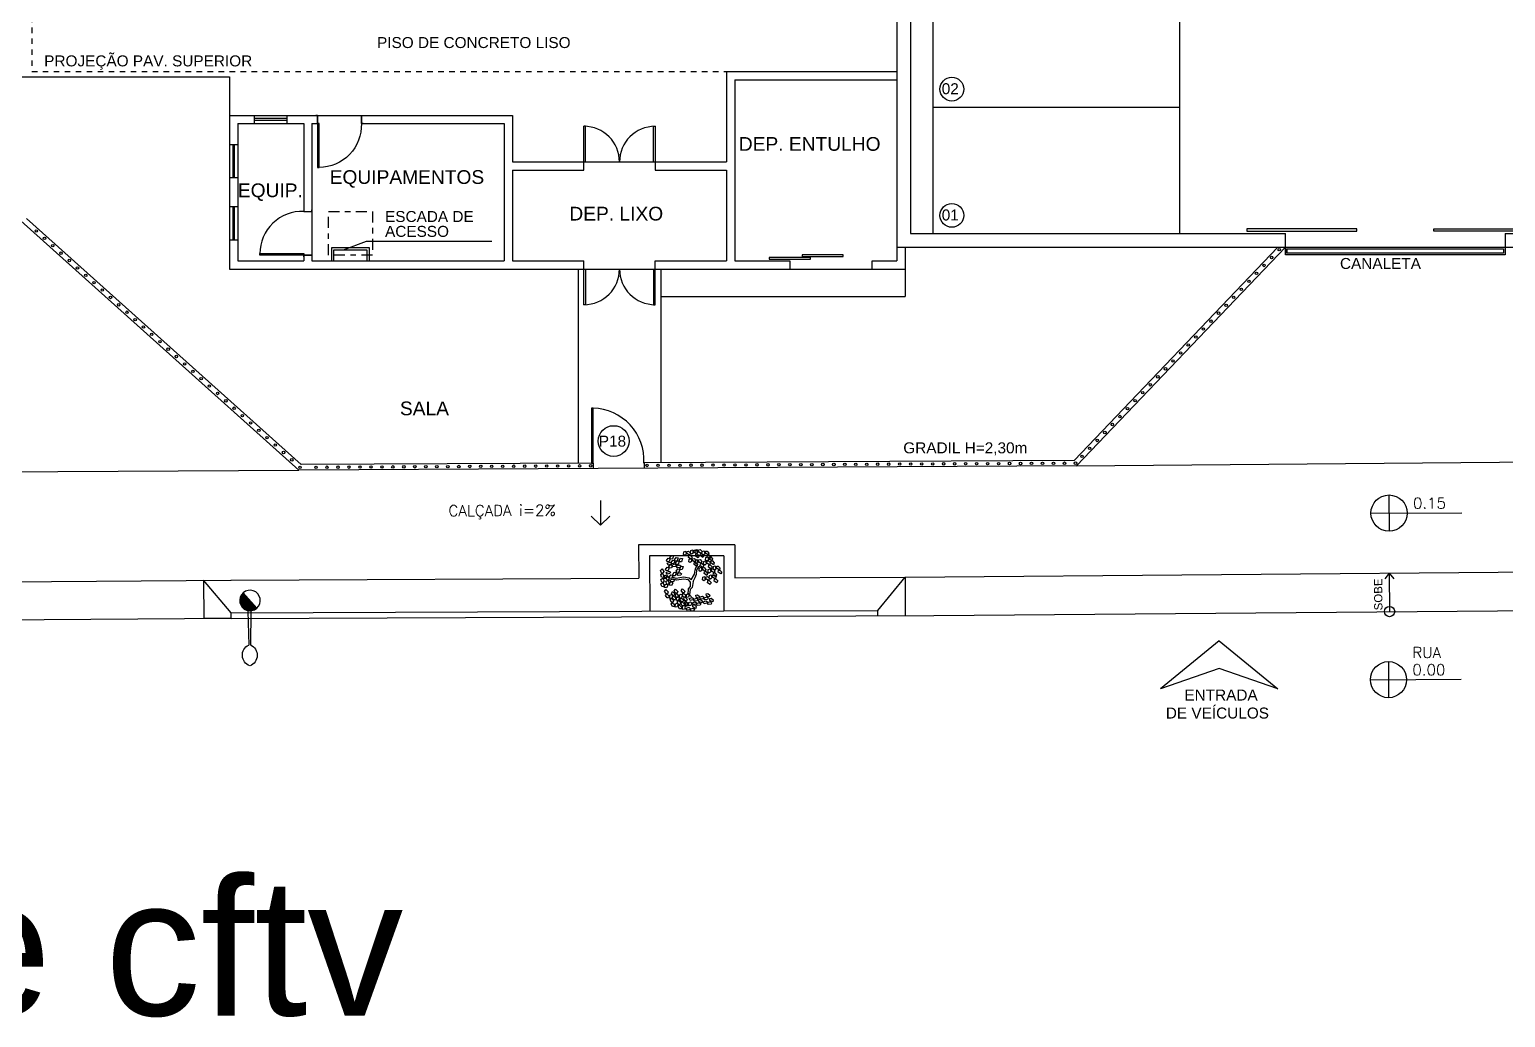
# Model space of a CAD drawing. Header units: millimetres. Extents: x -8 to 5830, y -596 to 3598.
# Drawn here: x 1235.36 to 1262.23, y 2331.71 to 2349.71 of the extents above; entities that cross this region are included whole.
import ezdxf

# ---------------------------------------------------------------- set-up
doc = ezdxf.new("R2010")
doc.units = ezdxf.units.MM
for name, pattern in [('CONTINU', [0]), ('DASHDOT', [1, 0.5, -0.25, 0, -0.25]), ('HIDDEN', [9.525, 6.35, -3.175])]:
    doc.linetypes.add(name, pattern=pattern)
doc.layers.get('0').update_dxf_attribs({"color": 9})
doc.layers.add('INSTALAÇÕES', color=7, linetype='Continuous')
doc.styles.add('80X50', font='romans.shx')
doc.styles.get("Standard").update_dxf_attribs({"font": 'arial.ttf'})

# ---------------------------------------------------------------- blocks, each defined once
blk = doc.blocks.new('P80')
for points in [[(0, 0.86), (0, 0.83), (0.15, 0.83), (0.15, 0.86)], [(0, 0), (0, 0.03), (0.15, 0.03), (0.15, 0)]]:
    blk.add_lwpolyline(points)
blk.add_lwpolyline([(-0.8, 0.06), (0, 0.06), (0, 0.03), (-0.8, 0.03)], close=True)
at = {"color": 8}
blk.add_arc((-0.025, 0.056), 0.775, 88.1408, 179.6698, dxfattribs=at)
blk = doc.blocks.new('poste concreto')
h = blk.add_hatch(color=256)
h.dxf.hatch_style = 1
h.paths.add_polyline_path([(364866.842, 7758015.357), (364866.767, 7758015.418), (364866.676, 7758015.455), (364866.578, 7758015.47), (364866.48, 7758015.455), (364866.39, 7758015.418), (364866.314, 7758015.357), (364866.254, 7758015.282), (364866.216, 7758015.191), (364866.201, 7758015.093), (364866.956, 7758015.093), (364866.94, 7758015.191), (364866.903, 7758015.282)])
for p, q in [((364866.815, 7758015.406), (364867.773, 7758016.191)), ((364866.886, 7758015.322), (364867.818, 7758016.138)), ((364866.254, 7758015.282), (364866.314, 7758015.357)), ((364866.314, 7758015.357), (364866.39, 7758015.418)), ((364866.39, 7758015.418), (364866.48, 7758015.455)), ((364866.48, 7758015.455), (364866.578, 7758015.47)), ((364866.578, 7758015.47), (364866.676, 7758015.455)), ((364866.676, 7758015.455), (364866.767, 7758015.418)), ((364866.767, 7758015.418), (364866.842, 7758015.357)), ((364866.842, 7758015.357), (364866.903, 7758015.282)), ((364866.201, 7758015.093), (364866.216, 7758015.191)), ((364866.216, 7758014.995), (364866.201, 7758015.093)), ((364866.956, 7758015.093), (364866.201, 7758015.093)), ((364866.216, 7758015.191), (364866.254, 7758015.282)), ((364866.254, 7758014.904), (364866.216, 7758014.995)), ((364866.314, 7758014.829), (364866.254, 7758014.904)), ((364866.39, 7758014.768), (364866.314, 7758014.829)), ((364866.48, 7758014.731), (364866.39, 7758014.768)), ((364866.767, 7758014.768), (364866.676, 7758014.731)), ((364866.842, 7758014.829), (364866.767, 7758014.768)), ((364866.903, 7758014.904), (364866.842, 7758014.829)), ((364866.903, 7758015.282), (364866.94, 7758015.191)), ((364866.94, 7758014.995), (364866.903, 7758014.904)), ((364866.94, 7758015.191), (364866.956, 7758015.093)), ((364866.956, 7758015.093), (364866.94, 7758014.995)), ((364866.578, 7758014.716), (364866.48, 7758014.731)), ((364866.676, 7758014.731), (364866.578, 7758014.716))]:
    blk.add_line(p, q)
for centre, start, end in [((364868.17, 7758016.298), 60.7351, 195.0987), ((364867.989, 7758016.511), 245.3971, 19.7607)]:
    blk.add_arc(centre, 0.411, start, end)
blk = doc.blocks.new('L', base_point=(1.368, 0.591))
at = {"color": 8, "lineweight": -2}
for p, q in [((1.275, 0.567), (1.306, 0.592)), ((1.281, 0.65), (1.312, 0.675)), ((1.294, 0.6), (1.281, 0.65)), ((1.322, 0.591), (1.294, 0.6)), ((1.306, 0.592), (1.336, 0.538)), ((1.312, 0.675), (1.342, 0.621)), ((1.342, 0.621), (1.322, 0.591)), ((1.288, 0.517), (1.275, 0.567)), ((1.317, 0.508), (1.288, 0.517)), ((1.336, 0.538), (1.317, 0.508)), ((1.337, 0.489), (1.356, 0.548)), ((1.376, 0.484), (1.337, 0.489)), ((1.356, 0.548), (1.391, 0.554)), ((1.404, 0.527), (1.376, 0.484)), ((1.391, 0.554), (1.404, 0.527))]:
    blk.add_line(p, q, dxfattribs=at)
blk = doc.blocks.new('Árvore-13')
at = {"color": 8}
for p, q in [((-0.795, 0.302), (-0.961, 0.415)), ((-0.795, 0.406), (-0.953, 0.499)), ((-0.357, 0.349), (-0.795, 0.406)), ((-0.366, 0.227), (-0.795, 0.302)), ((-0.129, 0.105), (-0.366, 0.227)), ((-0.068, 0.19), (-0.357, 0.349)), ((-0.068, -0.036), (-0.129, 0.105)), ((0.029, 0.068), (-0.068, 0.19)), ((0.029, 0.068), (0.318, 0.331)), ((0.116, -0.055), (0.283, 0.133)), ((0.283, 0.133), (0.423, 0.284)), ((0.318, 0.331), (0.405, 0.537)), ((0.405, 0.537), (0.484, 0.659)), ((0.423, 0.284), (0.502, 0.509)), ((0.484, 0.659), (0.572, 0.715)), ((0.502, 0.509), (0.633, 0.668)), ((0.572, 0.715), (0.607, 0.819)), ((0.633, 0.668), (0.782, 0.715)), ((-0.296, -0.392), (-0.418, -0.693)), ((-0.199, -0.449), (-0.313, -0.74)), ((-0.313, -0.74), (-0.243, -0.89)), ((-0.147, -0.299), (-0.296, -0.392)), ((-0.05, -0.383), (-0.199, -0.449)), ((-0.068, -0.036), (-0.147, -0.299)), ((0.116, -0.055), (-0.05, -0.383))]:
    blk.add_line(p, q, dxfattribs=at)
at = {"color": 8, "xscale": 3.048, "yscale": 3.048, "zscale": 3.048}
for p, rotation in [((-0.716, 1.448), 295.0165150851705), ((0.169, 1.448), 190.1248425347958), ((0.581, 1.401), 190.1248425347958), ((-1.303, 0.884), 347.8021081598379), ((-0.926, 0.959), 295.0165150851705), ((-0.488, 1.26), 295.0165150851705), ((-0.348, 0.687), 295.0165150851705), ((-0.252, 1.138), 295.0165150851705), ((0.353, 0.95), 190.1248425347958), ((0.677, 0.781), 190.1248425347958), ((0.852, 1.344), 190.1248425347958), ((1.124, 0.565), 190.1248425347958), ((1.211, 1.147), 190.1248425347958), ((1.317, 0.753), 190.1248425347958), ((-1.443, 0.368), 347.8021081598379), ((-1.128, 0.415), 347.8021081598379), ((-0.848, 0.462), 295.0165150851705), ((0.765, 0.274), 190.1248425347958), ((0.8, -0.299), 190.1248425347958), ((1.203, -0.317), 190.1248425347958), ((1.246, 0.039), 190.1248425347958), ((1.579, 0.114), 190.1248425347958), ((-0.103, -0.899), 66.16076666471405), ((0.502, -1.003), 66.16076666471405), ((-0.453, -1.397), 66.16076666471405), ((-0.015, -1.19), 66.16076666471405), ((0.616, -1.322), 66.16076666471405)]:
    blk.add_blockref('L', p, dxfattribs=dict(at, rotation=rotation))
for p in [(-1.391, -0.308), (-1.233, -0.881), (-1.049, -0.533), (-0.848, -0.449), (-0.672, -1.021), (-0.453, -1.04), (-0.445, -0.543), (-0.874, -1.134)]:
    blk.add_blockref('L', p, dxfattribs=at)

msp = doc.modelspace()

# ---------------------------------------------------------------- linework, layer by layer
at = {"linetype": 'DASHDOT', "ltscale": 0.03}
for p, q in [((1235.4, 2378.348), (1235.4, 2348.948)), ((1235.4, 2348.948), (1248.05, 2348.948))]:
    msp.add_line(p, q, dxfattribs=at)
for p, q in [((1251.4, 2352.898), (1251.4, 2345.998)), ((1251.803, 2352.898), (1251.803, 2345.998)), ((1251.15, 2350.348), (1251.15, 2345.498)), ((1235.2, 2348.848), (1239, 2348.848)), ((1239, 2348.848), (1239, 2345.348)), ((1248.05, 2348.948), (1251.15, 2348.948)), ((1248.05, 2348.948), (1248.05, 2347.298)), ((1248.2, 2348.798), (1251.15, 2348.798)), ((1248.2, 2348.798), (1248.2, 2345.498)), ((1239, 2348.148), (1244.15, 2348.148)), ((1239.15, 2347.998), (1240.35, 2347.998)), ((1239.15, 2347.998), (1239.15, 2345.498)), ((1239.45, 2348.148), (1239.45, 2347.998)), ((1240.05, 2348.088), (1239.45, 2348.088)), ((1239.45, 2348.058), (1240.05, 2348.058)), ((1240.05, 2347.998), (1240.05, 2348.148)), ((1240.35, 2347.998), (1240.35, 2346.398)), ((1240.5, 2347.998), (1240.6, 2347.998)), ((1240.5, 2347.998), (1240.5, 2345.498)), ((1240.6, 2348.148), (1240.6, 2347.998)), ((1241.4, 2348.148), (1241.4, 2347.998)), ((1241.4, 2347.998), (1244, 2347.998)), ((1244, 2347.998), (1244, 2345.498)), ((1244.15, 2348.148), (1244.15, 2347.298)), ((1245.45, 2347.148), (1245.45, 2347.948)), ((1246.75, 2347.948), (1246.75, 2347.148)), ((1239, 2347.614), (1239.15, 2347.614)), ((1239.06, 2347.614), (1239.06, 2347.014)), ((1239.09, 2347.014), (1239.09, 2347.614)), ((1244.15, 2347.298), (1248.05, 2347.298)), ((1239, 2347.014), (1239.15, 2347.014)), ((1244.15, 2347.148), (1245.45, 2347.148)), ((1244.15, 2347.148), (1244.15, 2345.498)), ((1246.75, 2347.148), (1248.05, 2347.148)), ((1248.05, 2347.148), (1248.05, 2345.498)), ((1239.15, 2346.481), (1239, 2346.481)), ((1239.06, 2346.481), (1239.06, 2345.881)), ((1239.09, 2345.881), (1239.09, 2346.481)), ((1240.35, 2346.398), (1240.5, 2346.398)), ((1240.264, 2341.686), (1235.2, 2346.226)), ((1240.302, 2341.786), (1235.3, 2346.271)), ((1239, 2345.881), (1239.15, 2345.881)), ((1251.4, 2345.998), (1258.225, 2345.998)), ((1262.225, 2345.998), (1269.55, 2345.998)), ((1240.5, 2345.598), (1240.35, 2345.598)), ((1240.35, 2345.598), (1240.35, 2345.498)), ((1251.15, 2345.748), (1269.8, 2345.748)), ((1251.3, 2345.748), (1251.3, 2344.848)), ((1254.378, 2341.858), (1258.086, 2345.748)), ((1254.423, 2341.76), (1258.225, 2345.748)), ((1239, 2345.348), (1251.3, 2345.348)), ((1239.15, 2345.498), (1240.35, 2345.498)), ((1240.5, 2345.498), (1244, 2345.498)), ((1244.15, 2345.498), (1245.45, 2345.498)), ((1245.35, 2345.348), (1245.35, 2341.812)), ((1246.75, 2345.498), (1248.05, 2345.498)), ((1246.85, 2345.348), (1246.85, 2341.82)), ((1248.2, 2345.498), (1249.2, 2345.498)), ((1249.2, 2345.498), (1249.2, 2345.348)), ((1250.7, 2345.348), (1250.7, 2345.498)), ((1250.7, 2345.498), (1251.15, 2345.498)), ((1246.85, 2344.848), (1251.3, 2344.848)), ((1245.621, 2341.813), (1240.302, 2341.786)), ((1245.621, 2341.813), (1245.621, 2341.714)), ((1254.378, 2341.858), (1246.546, 2341.818)), ((1246.546, 2341.818), (1246.547, 2341.719)), ((1254.424, 2341.761), (1240.264, 2341.686))]:
    msp.add_line(p, q)
at = {"linetype": 'CONTINU'}
for p, q in [((1241.073, 2345.698), (1241.495, 2345.858)), ((1241.495, 2345.858), (1243.777, 2345.858))]:
    msp.add_line(p, q, dxfattribs=at)
at = {"linetype": 'CONTINU', "lineweight": -2}
for p, q in [((1258.225, 2345.748), (1262.225, 2345.748)), ((1258.225, 2345.748), (1258.225, 2345.604)), ((1262.225, 2345.748), (1262.225, 2345.648)), ((1254.423, 2341.76), (1266.177, 2341.861)), ((1222.888, 2341.589), (1240.264, 2341.686))]:
    msp.add_line(p, q, dxfattribs=at)
at = {"color": 8}
for p, q in [((1245.751, 2341.131), (1245.754, 2340.68)), ((1245.754, 2340.68), (1245.585, 2340.845)), ((1245.754, 2340.68), (1245.921, 2340.846))]:
    msp.add_line(p, q, dxfattribs=at)
at = {"color": 8, "linetype": 'CONTINU', "lineweight": -2}
for p, q in [((1260.109, 2341.23), (1260.112, 2340.573)), ((1259.782, 2340.9), (1261.436, 2340.908)), ((1246.447, 2340.325), (1246.45, 2339.716)), ((1248.197, 2340.323), (1246.447, 2340.325)), ((1248.197, 2340.323), (1248.199, 2339.724)), ((1246.648, 2340.125), (1246.652, 2339.117)), ((1247.998, 2340.123), (1246.648, 2340.125)), ((1247.998, 2340.123), (1248, 2339.123)), ((1238.525, 2339.678), (1238.531, 2338.978)), ((1239.03, 2339.082), (1238.525, 2339.678)), ((1239.028, 2339.682), (1246.45, 2339.716)), ((1248.199, 2339.724), (1251.302, 2339.731)), ((1250.804, 2339.129), (1251.302, 2339.731)), ((1251.302, 2339.731), (1268.931, 2339.88)), ((1251.302, 2339.731), (1251.304, 2339.031)), ((1260.116, 2339.806), (1260.033, 2339.705)), ((1260.116, 2339.806), (1260.12, 2339.107)), ((1260.116, 2339.806), (1260.201, 2339.706)), ((1239.031, 2339.082), (1248, 2339.123)), ((1248, 2339.123), (1250.804, 2339.129)), ((1250.804, 2339.029), (1250.804, 2339.129)), ((1251.824, 2339.033), (1268.931, 2339.18)), ((1239.031, 2338.982), (1222.137, 2338.854)), ((1239.031, 2338.984), (1238.531, 2338.978)), ((1239.031, 2338.982), (1239.03, 2339.082)), ((1239.031, 2338.982), (1251.824, 2339.033)), ((1257.019, 2338.571), (1255.951, 2337.7)), ((1257.019, 2338.571), (1258.087, 2337.7)), ((1257.019, 2338.068), (1255.951, 2337.7)), ((1258.087, 2337.7), (1257.019, 2338.068)), ((1260.099, 2338.195), (1260.102, 2337.538)), ((1259.772, 2337.865), (1261.426, 2337.873))]:
    msp.add_line(p, q, dxfattribs=at)
for points in [[(1256.303, 2345.998), (1256.303, 2352.898)], [(1251.803, 2348.298), (1256.303, 2348.298)], [(1245.48, 2347.298), (1245.48, 2347.948), (1245.45, 2347.948)], [(1246.72, 2347.298), (1246.72, 2347.948), (1246.75, 2347.948)], [(1262.225, 2345.998), (1262.225, 2345.604), (1258.225, 2345.604), (1258.225, 2345.998)], [(1240.86, 2345.498), (1240.86, 2345.738), (1241.54, 2345.738), (1241.54, 2345.498)], [(1240.9, 2345.498), (1240.9, 2345.698), (1241.5, 2345.698), (1241.5, 2345.498)], [(1245.48, 2345.348), (1245.48, 2344.698), (1245.45, 2344.698), (1245.45, 2345.498)], [(1246.72, 2345.348), (1246.72, 2344.698), (1246.75, 2344.698), (1246.75, 2345.498)]]:
    msp.add_lwpolyline(points)
at = {"linetype": 'DASHDOT', "ltscale": 0.4}
msp.add_lwpolyline([(1240.8, 2346.398), (1241.6, 2346.398), (1241.6, 2345.598), (1240.8, 2345.598)], close=True, dxfattribs=at)
for points in [[(1257.525, 2346.038), (1259.525, 2346.038), (1259.525, 2346.078), (1257.525, 2346.078)], [(1262.925, 2346.038), (1260.925, 2346.038), (1260.925, 2346.078), (1262.925, 2346.078)], [(1248.825, 2345.528), (1249.575, 2345.528), (1249.575, 2345.558), (1248.825, 2345.558)], [(1249.425, 2345.578), (1250.175, 2345.578), (1250.175, 2345.608), (1249.425, 2345.608)], [(1262.195, 2345.718), (1262.195, 2345.634), (1258.255, 2345.634), (1258.255, 2345.718)], [(1245.591, 2341.813), (1245.621, 2341.813), (1245.621, 2342.813), (1245.591, 2342.813)]]:
    msp.add_lwpolyline(points, close=True)
at = {"color": 8, "linetype": 'CONTINU', "lineweight": -2}
msp.add_lwpolyline([(1218.354, 2339.528), (1218.351, 2340.128), (1220.251, 2340.138), (1220.254, 2339.538), (1239.025, 2339.682)], dxfattribs=at)
for centre, radius in [((1252.152, 2348.626), 0.217), ((1252.152, 2346.326), 0.217), ((1235.481, 2346.041), 0.0225), ((1235.631, 2345.906), 0.0225), ((1235.781, 2345.772), 0.0225), ((1235.931, 2345.637), 0.0225), ((1257.974, 2345.558), 0.0225), ((1258.112, 2345.702), 0.0225), ((1236.082, 2345.503), 0.0225), ((1236.232, 2345.368), 0.0225), ((1257.698, 2345.268), 0.0225), ((1257.836, 2345.413), 0.0225), ((1236.382, 2345.234), 0.0225), ((1236.532, 2345.099), 0.0225), ((1257.56, 2345.123), 0.0225), ((1236.682, 2344.965), 0.0225), ((1236.832, 2344.83), 0.0225), ((1257.284, 2344.833), 0.0225), ((1257.422, 2344.978), 0.0225), ((1236.982, 2344.696), 0.0225), ((1237.132, 2344.561), 0.0225), ((1257.007, 2344.543), 0.0225), ((1257.146, 2344.688), 0.0225), ((1237.282, 2344.427), 0.0225), ((1237.432, 2344.292), 0.0225), ((1256.731, 2344.254), 0.0225), ((1256.869, 2344.398), 0.0225), ((1237.582, 2344.158), 0.0225), ((1237.732, 2344.023), 0.0225), ((1256.455, 2343.964), 0.0225), ((1256.593, 2344.109), 0.0225), ((1237.882, 2343.888), 0.0225), ((1238.032, 2343.754), 0.0225), ((1256.179, 2343.674), 0.0225), ((1256.317, 2343.819), 0.0225), ((1238.182, 2343.619), 0.0225), ((1238.332, 2343.485), 0.0225), ((1255.902, 2343.384), 0.0225), ((1256.041, 2343.529), 0.0225), ((1238.483, 2343.35), 0.0225), ((1238.633, 2343.216), 0.0225), ((1255.764, 2343.239), 0.0225), ((1238.783, 2343.081), 0.0225), ((1238.933, 2342.947), 0.0225), ((1255.488, 2342.95), 0.0225), ((1255.626, 2343.095), 0.0225), ((1239.083, 2342.812), 0.0225), ((1239.233, 2342.678), 0.0225), ((1255.212, 2342.66), 0.0225), ((1255.35, 2342.805), 0.0225), ((1239.383, 2342.543), 0.0225), ((1239.533, 2342.409), 0.0225), ((1245.994, 2342.214), 0.28), ((1254.936, 2342.37), 0.0225), ((1255.074, 2342.515), 0.0225), ((1239.683, 2342.274), 0.0225), ((1239.833, 2342.14), 0.0225), ((1254.659, 2342.08), 0.0225), ((1254.798, 2342.225), 0.0225), ((1239.983, 2342.005), 0.0225), ((1240.133, 2341.871), 0.0225), ((1244.374, 2341.756), 0.0225), ((1244.574, 2341.757), 0.0225), ((1244.774, 2341.758), 0.0225), ((1244.974, 2341.759), 0.0225), ((1245.174, 2341.76), 0.0225), ((1245.374, 2341.761), 0.0225), ((1245.574, 2341.762), 0.0225), ((1246.602, 2341.769), 0.0225), ((1246.802, 2341.77), 0.0225), ((1247.002, 2341.772), 0.0225), ((1247.202, 2341.773), 0.0225), ((1247.402, 2341.774), 0.0225), ((1247.602, 2341.775), 0.0225), ((1247.802, 2341.776), 0.0225), ((1248.002, 2341.777), 0.0225), ((1248.202, 2341.778), 0.0225), ((1248.402, 2341.779), 0.0225), ((1248.602, 2341.78), 0.0225), ((1248.802, 2341.781), 0.0225), ((1249.002, 2341.782), 0.0225), ((1249.202, 2341.783), 0.0225), ((1249.402, 2341.784), 0.0225), ((1249.602, 2341.785), 0.0225), ((1249.802, 2341.786), 0.0225), ((1250.002, 2341.787), 0.0225), ((1250.202, 2341.788), 0.0225), ((1250.402, 2341.79), 0.0225), ((1250.602, 2341.791), 0.0225), ((1250.802, 2341.792), 0.0225), ((1251.002, 2341.793), 0.0225), ((1251.202, 2341.794), 0.0225), ((1251.402, 2341.795), 0.0225), ((1251.602, 2341.796), 0.0225), ((1251.802, 2341.797), 0.0225), ((1252.002, 2341.798), 0.0225), ((1252.202, 2341.799), 0.0225), ((1252.402, 2341.8), 0.0225), ((1252.602, 2341.801), 0.0225), ((1252.802, 2341.802), 0.0225), ((1253.002, 2341.803), 0.0225), ((1253.202, 2341.804), 0.0225), ((1253.402, 2341.805), 0.0225), ((1253.602, 2341.806), 0.0225), ((1253.802, 2341.808), 0.0225), ((1254.002, 2341.809), 0.0225), ((1254.202, 2341.81), 0.0225), ((1254.402, 2341.811), 0.0225), ((1254.521, 2341.935), 0.0225), ((1240.283, 2341.736), 0.0225), ((1240.574, 2341.736), 0.0225), ((1240.774, 2341.737), 0.0225), ((1240.974, 2341.738), 0.0225), ((1241.174, 2341.739), 0.0225), ((1241.374, 2341.74), 0.0225), ((1241.574, 2341.741), 0.0225), ((1241.774, 2341.742), 0.0225), ((1241.974, 2341.743), 0.0225), ((1242.174, 2341.744), 0.0225), ((1242.374, 2341.745), 0.0225), ((1242.574, 2341.746), 0.0225), ((1242.774, 2341.747), 0.0225), ((1242.974, 2341.748), 0.0225), ((1243.174, 2341.749), 0.0225), ((1243.374, 2341.751), 0.0225), ((1243.574, 2341.752), 0.0225), ((1243.774, 2341.753), 0.0225), ((1243.974, 2341.754), 0.0225), ((1244.174, 2341.755), 0.0225)]:
    msp.add_circle(centre, radius)
for centre, radius in [((1260.111, 2340.902), 0.329), ((1260.12, 2339.107), 0.0939), ((1260.101, 2337.866), 0.329)]:
    msp.add_circle(centre, radius, dxfattribs=at)
for centre, radius, start, end in [((1245.45, 2347.298), 0.65, 0, 90), ((1246.75, 2347.298), 0.65, 90, 180), ((1245.45, 2345.348), 0.65, 270, 0), ((1246.75, 2345.348), 0.65, 180, 270), ((1245.592, 2341.859), 0.955, 357.2776, 88.2601)]:
    msp.add_arc(centre, radius, start, end)

# ---------------------------------------------------------------- block references
at = {"xscale": -1, "rotation": 270}
msp.add_blockref('P80', (1240.57, 2347.998), dxfattribs=at)
msp.add_blockref('P80', (1240.35, 2345.568))
at = {"color": 8, "linetype": 'HIDDEN', "xscale": 0.3107660917594163, "yscale": 0.3107660917594163, "zscale": 0.3107660917594163, "rotation": 16.91872904479604}
msp.add_blockref('Árvore-13', (1247.403, 2339.663), dxfattribs=at)
at = {"color": 8, "xscale": -0.4999999999999998, "yscale": 0.5, "zscale": 0.4999999999999999, "rotation": 130.9582837804953}
msp.add_blockref('poste concreto', (2811028.897, 2682836.328), dxfattribs=at)

# ---------------------------------------------------------------- texts
for s, height, p in [('PISO DE CONCRETO LISO', 0.2, (1241.685, 2349.374)), ('PROJEÇÃO PAV. SUPERIOR', 0.2, (1235.625, 2349.04)), ('02', 0.2, (1251.967, 2348.533)), ('DEP. ENTULHO', 0.25, (1248.272, 2347.502)), ('EQUIPAMENTOS', 0.25, (1240.823, 2346.899)), ('EQUIP.', 0.25, (1239.151, 2346.657)), ('ESCADA DE ', 0.2, (1241.831, 2346.205)), ('DEP. LIXO', 0.25, (1245.187, 2346.232)), ('01', 0.2, (1251.967, 2346.233)), ('ACESSO', 0.2, (1241.831, 2345.934)), ('CANALETA', 0.2, (1259.218, 2345.349)), ('SALA', 0.25, (1242.102, 2342.684)), ('P18', 0.2, (1245.723, 2342.112)), ('GRADIL H=2,30m', 0.2, (1251.267, 2341.99))]:
    msp.add_text(s, height=height).set_placement(p)
at = {"color": 8, "style": '80X50'}
for s, rotation, p in [('CALÇADA i=2%%%', 0.2825, (1242.986, 2340.844)), ('0.15', 360, (1260.548, 2340.982)), ('RUA', 360, (1260.536, 2338.261)), ('0.00', 360, (1260.537, 2337.946))]:
    msp.add_text(s, height=0.2, rotation=rotation, dxfattribs=at).set_placement(p)
at = {"color": 8, "linetype": 'CONTINU', "lineweight": -2}
msp.add_text('SOBE', height=0.15, rotation=90.565, dxfattribs=at).set_placement((1259.992, 2339.129))
at = {"color": 8}
for s, p in [('ENTRADA', (1256.385, 2337.486)), ('DE VEÍCULOS ', (1256.047, 2337.158))]:
    msp.add_text(s, height=0.2, rotation=360, dxfattribs=at).set_placement(p)
at = {"layer": 'INSTALAÇÕES', "color": 7}
msp.add_text('Planta Baixa: Infraestrutura elétrica e cftv', height=2.5, dxfattribs=at).set_placement((1178.303, 2331.747))

doc.saveas('drawing.dxf')
